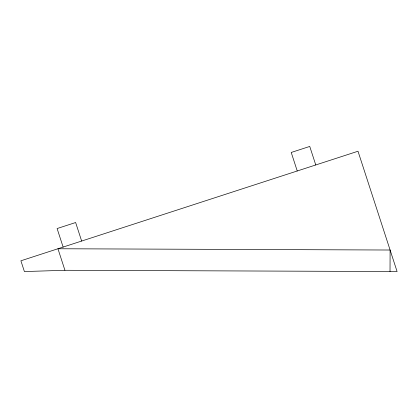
<?xml version="1.0" encoding="UTF-8"?>
<svg xmlns="http://www.w3.org/2000/svg" width="418" height="418" viewBox="0 0 418 418"><rect width="100%" height="100%" fill="white"/><g stroke="black" fill="none" stroke-linecap="round" stroke-linejoin="round"><path stroke-width="0.63" d="M390.02 271.533L390.104 250.021L57.945 248.752L64.942 270.284L397.1 271.559L358.001 151.238L20.9 260.79L24.401 271.559L64.942 270.284M315.768 164.964L309.748 146.441L291.226 152.46L297.245 170.983M81.651 241.05L75.632 222.528L57.109 228.547L63.128 247.069"/></g></svg>
